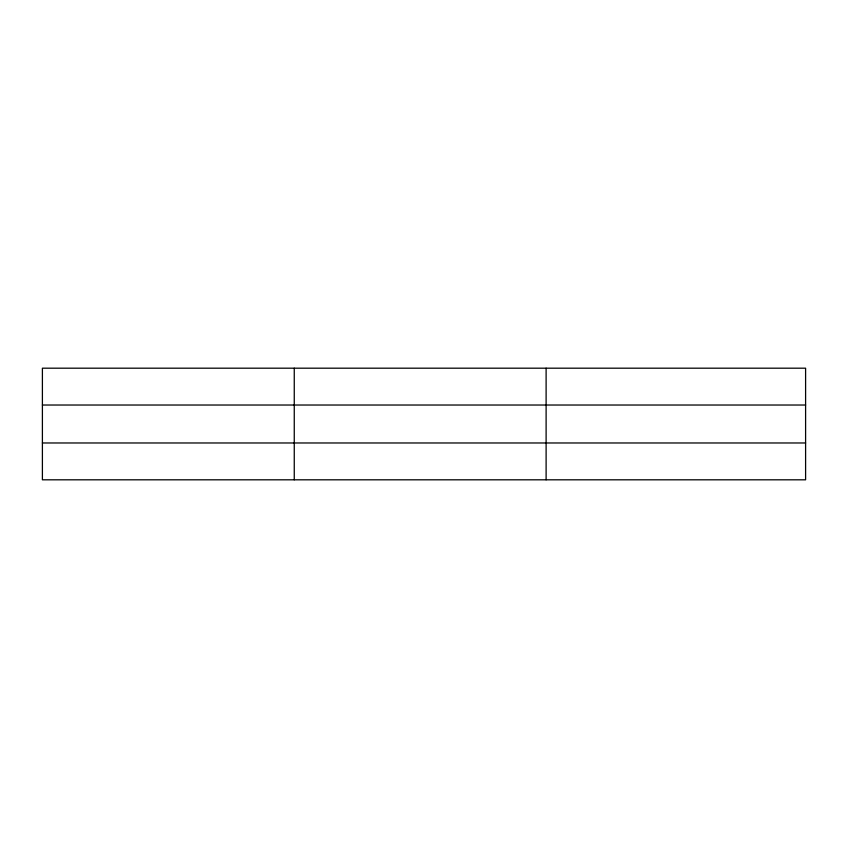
<?xml version="1.0" encoding="UTF-8"?>
<svg xmlns="http://www.w3.org/2000/svg" width="848" height="848" viewBox="0 0 848 848"><rect width="100%" height="100%" fill="white"/><g stroke="black" fill="none" stroke-linecap="round" stroke-linejoin="round"><path stroke-width="1.27" d="M294.256 479.809L294.256 368.191M546.112 479.809L546.112 368.191M805.6 405.026L805.6 368.191L42.4 368.191L42.4 479.809L805.6 479.809L805.6 405.026L42.4 405.026M42.4 442.974L805.6 442.974"/></g></svg>
